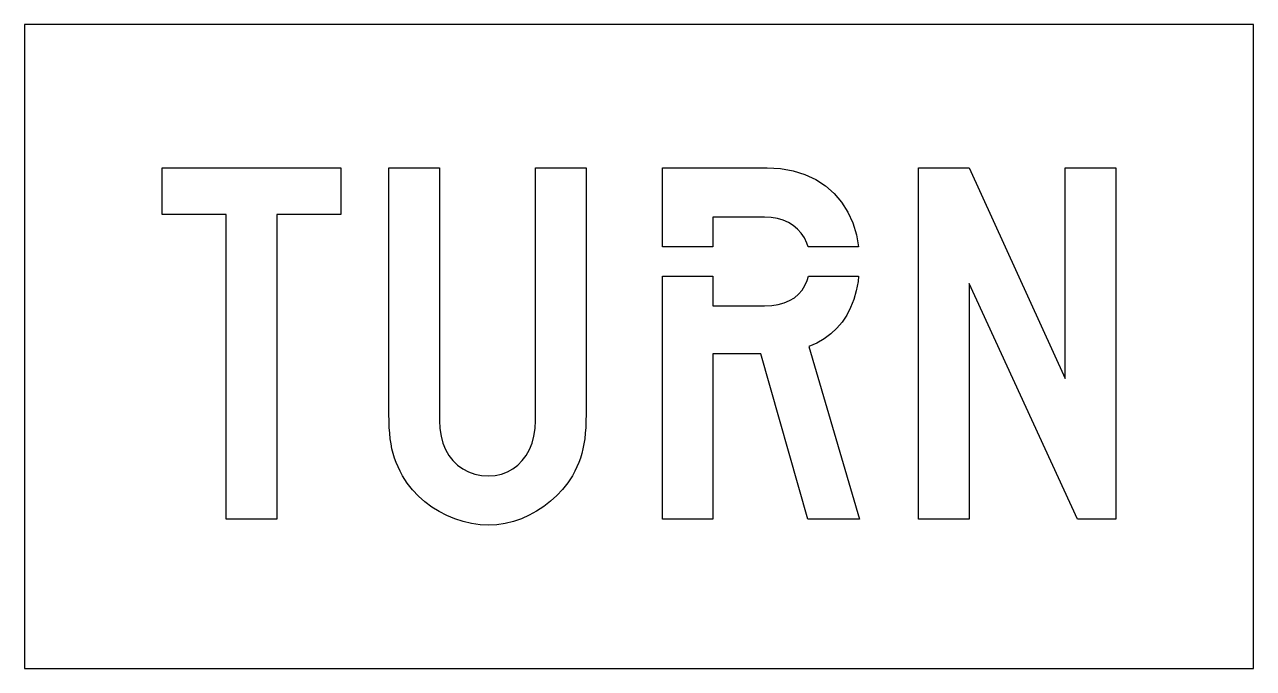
# Model space of a CAD drawing. Extents: x 0 to 21, y 0 to 11.
import ezdxf

# ---------------------------------------------------------------- set-up
doc = ezdxf.new("R2010")
doc.units = 0
doc.layers.add('CUT', color=7, linetype='Continuous')
doc.layers.add('OUTSIDE', color=1, linetype='Continuous')

msp = doc.modelspace()

# ---------------------------------------------------------------- linework, layer by layer
at = {"layer": 'CUT'}
for points in [[(3.4473, 2.5525), (3.4473, 7.7527), (2.3529, 7.7527), (2.3529, 8.5525), (5.4057, 8.5525), (5.4057, 7.7527), (4.3107, 7.7527), (4.3107, 2.5525)], [(9.5823, 4.0177), (9.5721, 3.9241), (9.5589, 3.8359), (9.5421, 3.7525), (9.5217, 3.6727), (9.4983, 3.5947), (9.4707, 3.5191), (9.4389, 3.4435), (9.4029, 3.3673), (9.3633, 3.2893), (9.2841, 3.1711), (9.1941, 3.0589), (9.0951, 2.9533), (8.9871, 2.8561), (8.8719, 2.7667), (8.7501, 2.6869), (8.6223, 2.6167), (8.4897, 2.5579), (8.3535, 2.5105), (8.2143, 2.4757), (8.0733, 2.4547), (7.9317, 2.4475), (7.7841, 2.4541), (7.6383, 2.4745), (7.4943, 2.5075), (7.3533, 2.5531), (7.2159, 2.6107), (7.0845, 2.6791), (6.9585, 2.7577), (6.8397, 2.8465), (6.7299, 2.9449), (6.6285, 3.0517), (6.5373, 3.1669), (6.4581, 3.2893), (6.4179, 3.3673), (6.3825, 3.4435), (6.3507, 3.5191), (6.3231, 3.5947), (6.2991, 3.6727), (6.2787, 3.7525), (6.2625, 3.8359), (6.2487, 3.9241), (6.2391, 4.0177), (6.2319, 4.1179), (6.2277, 4.2253), (6.2265, 4.3417), (6.2265, 8.5525), (7.0893, 8.5525), (7.0893, 4.2367), (7.0965, 4.0987), (7.1169, 3.9691), (7.1499, 3.8491), (7.1955, 3.7387), (7.2525, 3.6385), (7.3209, 3.5497), (7.4001, 3.4729), (7.4889, 3.4087), (7.5867, 3.3577), (7.6935, 3.3199), (7.8087, 3.2971), (7.9317, 3.2893), (8.0445, 3.2971), (8.1519, 3.3199), (8.2521, 3.3577), (8.3451, 3.4087), (8.4297, 3.4729), (8.5053, 3.5497), (8.5713, 3.6385), (8.6271, 3.7387), (8.6715, 3.8491), (8.7045, 3.9691), (8.7249, 4.0987), (8.7315, 4.2367), (8.7315, 8.5525), (9.5949, 8.5525), (9.5949, 4.3417), (9.5937, 4.2253), (9.5895, 4.1179)], [(13.2105, 7.5049), (13.1373, 7.5661), (13.0551, 7.6171), (12.9645, 7.6573), (12.8655, 7.6867), (12.7599, 7.7041), (12.6471, 7.7101), (11.7627, 7.7101), (11.7627, 7.2033), (10.8999, 7.2033), (10.8999, 8.5525), (12.6891, 8.5525), (12.9195, 8.5393), (13.1349, 8.5015), (13.3353, 8.4385), (13.5195, 8.3527), (13.6863, 8.2447), (13.8339, 8.1157), (13.9623, 7.9663), (14.0691, 7.7977), (14.1549, 7.6111), (14.2167, 7.4071), (14.2523, 7.2033), (13.3898, 7.2033), (13.3695, 7.2661), (13.3269, 7.3549), (13.2735, 7.4347)], [(15.2787, 2.5525), (15.2787, 8.5525), (16.1415, 8.5525), (17.7837, 4.9525), (17.7837, 8.5525), (18.6471, 8.5525), (18.6471, 2.5525), (17.9943, 2.5525), (16.1415, 6.5737), (16.1415, 2.5525)], [(10.8999, 6.7013), (11.7627, 6.7013), (11.7627, 6.1945), (12.6471, 6.1945), (12.7683, 6.2005), (12.8805, 6.2173), (12.9819, 6.2449), (13.0737, 6.2833), (13.1553, 6.3325), (13.2261, 6.3919), (13.2867, 6.4615), (13.3365, 6.5407), (13.3755, 6.6301), (13.3959, 6.7013), (14.2538, 6.7013), (14.2437, 6.6109), (14.2131, 6.4531), (14.1705, 6.3043), (14.1159, 6.1657), (14.0499, 6.0367), (13.9713, 5.9185), (13.8813, 5.8111), (13.7799, 5.7151), (13.6665, 5.6311), (13.5411, 5.5591), (13.4049, 5.4997), (14.2683, 2.5525), (13.3839, 2.5525), (12.5841, 5.3737), (11.7627, 5.3737), (11.7627, 2.5525), (10.8999, 2.5525)]]:
    msp.add_lwpolyline(points, close=True, dxfattribs=at)
at = {"layer": 'OUTSIDE'}
msp.add_lwpolyline([(0, 0), (21, 0), (21, 11), (0, 11)], close=True, dxfattribs=at)

doc.saveas('drawing.dxf')
